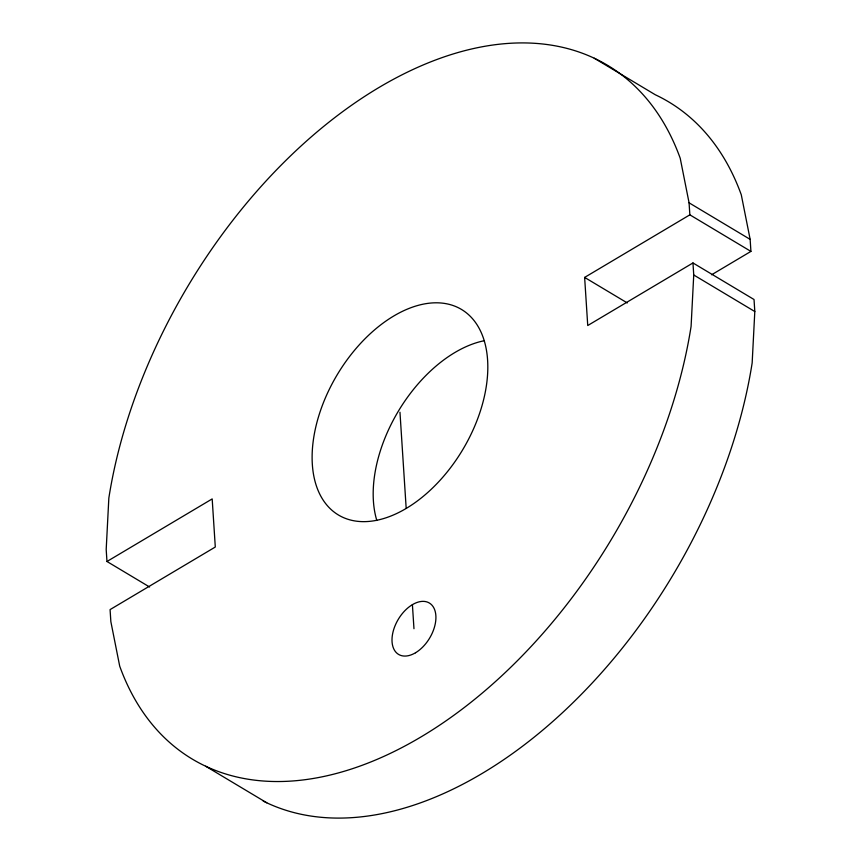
<?xml version="1.0" encoding="UTF-8"?>
<svg xmlns="http://www.w3.org/2000/svg" width="861" height="861" viewBox="0 0 861 861"><rect width="100%" height="100%" fill="white"/><g stroke="black" fill="none" stroke-linecap="round" stroke-linejoin="round"><path stroke-width="1.29" d="M689.855 214.841L584.63 277.414L587.74 325.523L692.965 262.949L693.74 274.982L691.092 326.362A404.283 246.698 -59.1 0 1 420.964 736.951A404.283 246.698 -59.1 0 1 119.711 666.177L110.854 621.631L110.079 609.599L215.293 547.026L212.183 498.917L106.968 561.49L106.194 549.469L108.841 498.078A404.283 246.698 -59.1 0 1 378.969 87.499A404.283 246.698 -59.1 0 1 680.222 158.273L689.069 202.819L689.855 214.841L750.921 251.401L711.606 274.777M692.965 262.949L754.032 299.51L754.806 311.531L752.159 362.922A404.283 246.698 -59.1 0 1 555.646 718.924A404.283 246.698 -59.1 0 1 263.208 801.064M594.251 58.225L655.329 94.775A404.283 246.698 -59.1 0 1 741.289 194.823L750.146 239.369L750.921 251.401M689.069 202.819L750.146 239.369M693.74 274.982L754.806 311.531M584.63 277.414L627.271 302.932M106.968 561.49L149.599 587.008M205.671 766.225L266.749 802.775M399.967 412.225L406.188 508.442A119.787 73.099 -59.1 0 1 320.959 409.255A119.787 73.099 -59.1 0 1 472.743 318.979A119.787 73.099 -59.1 0 1 406.188 508.442M412.408 604.659L413.969 628.713M376.827 520.507A119.787 73.099 -59.1 0 1 398.245 411.354A119.787 73.099 -59.1 0 1 484.269 340.708M415.519 652.767A29.952 18.275 -59.1 0 0 432.157 605.401A29.952 18.275 -59.1 0 0 394.209 627.97A29.952 18.275 -59.1 0 0 415.519 652.767"/></g></svg>
